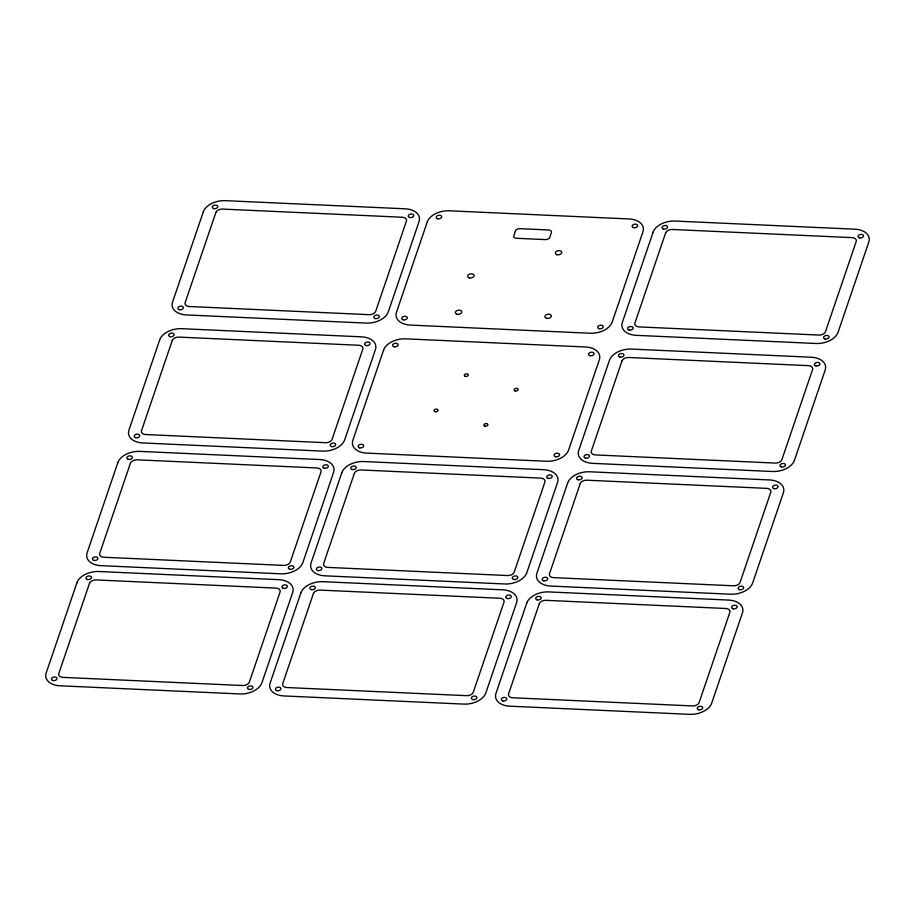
<?xml version="1.0" encoding="UTF-8"?>
<svg xmlns="http://www.w3.org/2000/svg" width="915" height="915" viewBox="0 0 915 915"><rect width="100%" height="100%" fill="white"/><g stroke="black" fill="none" stroke-linecap="round" stroke-linejoin="round"><path stroke-width="1.37" d="M794.449 460.291L825.181 370.072A18.597 11.804 -9.8 0 0 811.308 357.227L631.533 349.072A18.597 11.804 -9.8 0 0 609.459 360.281L578.715 450.5A18.597 11.804 -9.8 0 0 592.6 463.356L772.374 471.5A18.597 11.804 -9.8 0 0 794.449 460.291M76.94 582.729L46.196 672.948A18.597 11.804 -9.8 0 0 60.07 685.804L239.844 693.947A18.597 11.804 -9.8 0 0 261.919 682.739L292.663 592.508A18.597 11.804 -9.8 0 0 278.778 579.664L99.014 571.52A18.597 11.804 -9.8 0 0 76.94 582.729M117.863 462.601L87.131 552.82A18.597 11.804 -9.8 0 0 101.005 565.664L280.779 573.819A18.597 11.804 -9.8 0 0 302.854 562.611L333.586 472.38A18.597 11.804 -9.8 0 0 319.712 459.536L139.938 451.392A18.597 11.804 -9.8 0 0 117.863 462.601M159.679 339.888L128.935 430.107A18.597 11.804 -9.8 0 0 142.82 442.963L322.583 451.106A18.597 11.804 -9.8 0 0 344.658 439.898L375.402 349.679A18.597 11.804 -9.8 0 0 361.528 336.834L181.753 328.679A18.597 11.804 -9.8 0 0 159.679 339.888M203.302 211.868L172.558 302.087A18.597 11.804 -9.8 0 0 186.431 314.932L366.206 323.087A18.597 11.804 -9.8 0 0 388.28 311.878L419.024 221.647A18.597 11.804 -9.8 0 0 405.139 208.803L225.376 200.66A18.597 11.804 -9.8 0 0 203.302 211.868M89.521 583.301L58.777 673.52A5.582 3.546 -9.8 0 0 62.941 677.375L242.715 685.529A5.582 3.546 -9.8 0 0 249.338 682.167L280.082 591.948A5.582 3.546 -9.8 0 0 275.918 588.093L96.144 579.938A5.582 3.546 -9.8 0 0 89.521 583.301M130.445 463.173L99.712 553.392A5.582 3.546 -9.8 0 0 103.875 557.246L283.65 565.401A5.582 3.546 -9.8 0 0 290.272 562.039L321.005 471.82A5.582 3.546 -9.8 0 0 316.842 467.965L137.078 459.81A5.582 3.546 -9.8 0 0 130.445 463.173M172.26 340.46L141.516 430.679A5.582 3.546 -9.8 0 0 145.679 434.534L325.454 442.688A5.582 3.546 -9.8 0 0 332.076 439.326L362.82 349.107A5.582 3.546 -9.8 0 0 358.657 345.252L178.883 337.097A5.582 3.546 -9.8 0 0 172.26 340.46M215.883 212.44L185.139 302.659A5.582 3.546 -9.8 0 0 189.302 306.514L369.077 314.668A5.582 3.546 -9.8 0 0 375.699 311.294L406.432 221.087A5.582 3.546 -9.8 0 0 402.268 217.232L222.505 209.078A5.582 3.546 -9.8 0 0 215.883 212.44M300.863 592.886L270.119 683.105A18.597 11.804 -9.8 0 0 284.005 695.949L463.768 704.104A18.597 11.804 -9.8 0 0 485.842 692.895L516.586 602.665A18.597 11.804 -9.8 0 0 502.712 589.82L322.938 581.677A18.597 11.804 -9.8 0 0 300.863 592.886M341.787 472.758L311.054 562.977A18.597 11.804 -9.8 0 0 324.928 575.821L504.703 583.976A18.597 11.804 -9.8 0 0 526.777 572.756L557.521 482.537A18.597 11.804 -9.8 0 0 543.636 469.692L363.873 461.537A18.597 11.804 -9.8 0 0 341.787 472.758M383.602 350.045L352.858 440.264A18.597 11.804 -9.8 0 0 366.743 453.108L546.518 461.263A18.597 11.804 -9.8 0 0 568.592 450.043L599.325 359.824A18.597 11.804 -9.8 0 0 585.451 346.979L405.677 338.836A18.597 11.804 -9.8 0 0 383.602 350.045M427.225 222.025L396.481 312.244A18.597 11.804 -9.8 0 0 410.366 325.088L590.129 333.243A18.597 11.804 -9.8 0 0 612.204 322.023L642.948 231.804A18.597 11.804 -9.8 0 0 629.074 218.96L449.299 210.805A18.597 11.804 -9.8 0 0 427.225 222.025M313.445 593.458L282.712 683.677A5.582 3.546 -9.8 0 0 286.875 687.531L466.639 695.675A5.582 3.546 -9.8 0 0 473.261 692.312L504.005 602.093A5.582 3.546 -9.8 0 0 499.842 598.25L320.067 590.095A5.582 3.546 -9.8 0 0 313.445 593.458M354.38 473.329L323.635 563.549A5.582 3.546 -9.8 0 0 327.799 567.403L507.573 575.546A5.582 3.546 -9.8 0 0 514.196 572.184L544.928 481.965A5.582 3.546 -9.8 0 0 540.765 478.122L361.002 469.967A5.582 3.546 -9.8 0 0 354.38 473.329M515.465 230.912L513.83 235.727A3.717 2.356 -9.8 0 0 516.609 238.289L545.363 239.593A3.717 2.356 -9.8 0 0 549.778 237.351L551.425 232.536A3.717 2.356 -9.8 0 0 548.645 229.974L519.88 228.67A3.717 2.356 -9.8 0 0 515.465 230.912M526.72 603.122L495.976 693.341A18.597 11.804 -9.8 0 0 509.861 706.197L689.624 714.341A18.597 11.804 -9.8 0 0 711.698 703.132L742.442 612.913A18.597 11.804 -9.8 0 0 728.569 600.068L548.794 591.913A18.597 11.804 -9.8 0 0 526.72 603.122M567.655 482.994L536.911 573.213A18.597 11.804 -9.8 0 0 550.784 586.069L730.559 594.212A18.597 11.804 -9.8 0 0 752.633 583.004L783.377 492.785A18.597 11.804 -9.8 0 0 769.492 479.94L589.729 471.785A18.597 11.804 -9.8 0 0 567.655 482.994M653.081 232.261L622.337 322.48A18.597 11.804 -9.8 0 0 636.222 335.336L815.986 343.48A18.597 11.804 -9.8 0 0 838.06 332.271L868.804 242.04A18.597 11.804 -9.8 0 0 854.93 229.196L675.156 221.053A18.597 11.804 -9.8 0 0 653.081 232.261M539.301 603.694L508.568 693.913A5.582 3.546 -9.8 0 0 512.732 697.768L692.495 705.923A5.582 3.546 -9.8 0 0 699.117 702.56L729.861 612.341A5.582 3.546 -9.8 0 0 725.698 608.486L545.923 600.332A5.582 3.546 -9.8 0 0 539.301 603.694M580.236 483.566L549.492 573.785A5.582 3.546 -9.8 0 0 553.655 577.639L733.43 585.794A5.582 3.546 -9.8 0 0 740.052 582.432L770.796 492.213A5.582 3.546 -9.8 0 0 766.621 488.358L586.858 480.203A5.582 3.546 -9.8 0 0 580.236 483.566M622.04 360.853L591.307 451.072A5.582 3.546 -9.8 0 0 595.471 454.927L775.234 463.082A5.582 3.546 -9.8 0 0 781.856 459.719L812.6 369.5A5.582 3.546 -9.8 0 0 808.437 365.645L628.662 357.49A5.582 3.546 -9.8 0 0 622.04 360.853M665.663 232.833L634.918 323.052A5.582 3.546 -9.8 0 0 639.082 326.907L818.856 335.062A5.582 3.546 -9.8 0 0 825.479 331.699L856.223 241.48A5.582 3.546 -9.8 0 0 852.059 237.625L672.285 229.471A5.582 3.546 -9.8 0 0 665.663 232.833M331.676 446.577A2.791 1.773 -9.8 0 0 335.691 444.473A2.791 1.773 -9.8 0 0 331.424 443.512A2.791 1.773 -9.8 0 0 331.676 446.577M366.103 345.527A2.791 1.773 -9.8 0 0 370.118 343.434A2.791 1.773 -9.8 0 0 365.851 342.473A2.791 1.773 -9.8 0 0 366.103 345.527M135.729 437.69A2.791 1.773 -9.8 0 0 139.743 435.597A2.791 1.773 -9.8 0 0 135.466 434.625A2.791 1.773 -9.8 0 0 135.729 437.69M170.156 336.651A2.791 1.773 -9.8 0 0 174.17 334.547A2.791 1.773 -9.8 0 0 169.893 333.586A2.791 1.773 -9.8 0 0 170.156 336.651M213.778 208.62A2.791 1.773 -9.8 0 0 217.793 206.527A2.791 1.773 -9.8 0 0 213.515 205.566A2.791 1.773 -9.8 0 0 213.778 208.62M179.351 309.67A2.791 1.773 -9.8 0 0 183.366 307.566A2.791 1.773 -9.8 0 0 179.088 306.605A2.791 1.773 -9.8 0 0 179.351 309.67M409.726 217.507A2.791 1.773 -9.8 0 0 413.74 215.414A2.791 1.773 -9.8 0 0 409.463 214.453A2.791 1.773 -9.8 0 0 409.726 217.507M375.299 318.557A2.791 1.773 -9.8 0 0 379.313 316.453A2.791 1.773 -9.8 0 0 375.036 315.492A2.791 1.773 -9.8 0 0 375.299 318.557M465.403 376.431A2.047 1.304 -9.8 0 0 468.343 374.898A2.047 1.304 -9.8 0 0 465.209 374.189A2.047 1.304 -9.8 0 0 465.403 376.431M435.128 411.704A2.047 1.304 -9.8 0 0 438.068 410.172A2.047 1.304 -9.8 0 0 434.934 409.463A2.047 1.304 -9.8 0 0 435.128 411.704M484.961 426.184A2.047 1.304 -9.8 0 0 487.901 424.64A2.047 1.304 -9.8 0 0 484.767 423.931A2.047 1.304 -9.8 0 0 484.961 426.184M515.237 390.911A2.047 1.304 -9.8 0 0 518.176 389.367A2.047 1.304 -9.8 0 0 515.042 388.658A2.047 1.304 -9.8 0 0 515.237 390.911M394.079 346.796A2.791 1.773 -9.8 0 0 398.094 344.703A2.791 1.773 -9.8 0 0 393.827 343.743A2.791 1.773 -9.8 0 0 394.079 346.796M555.611 456.734A2.791 1.773 -9.8 0 0 559.614 454.629A2.791 1.773 -9.8 0 0 555.348 453.668A2.791 1.773 -9.8 0 0 555.611 456.734M359.652 447.847A2.791 1.773 -9.8 0 0 363.667 445.742A2.791 1.773 -9.8 0 0 359.401 444.781A2.791 1.773 -9.8 0 0 359.652 447.847M590.038 355.683A2.791 1.773 -9.8 0 0 594.052 353.59A2.791 1.773 -9.8 0 0 589.775 352.618A2.791 1.773 -9.8 0 0 590.038 355.683M469.441 277.92A3.26 2.07 -9.8 0 0 474.119 275.472A3.26 2.07 -9.8 0 0 469.132 274.351A3.26 2.07 -9.8 0 0 469.441 277.92M457.111 314.257A3.26 2.07 -9.8 0 0 461.789 311.798A3.26 2.07 -9.8 0 0 456.802 310.677A3.26 2.07 -9.8 0 0 457.111 314.257M599.222 328.714A2.791 1.773 -9.8 0 0 603.237 326.609A2.791 1.773 -9.8 0 0 598.97 325.649A2.791 1.773 -9.8 0 0 599.222 328.714M546.655 318.317A3.26 2.07 -9.8 0 0 551.333 315.858A3.26 2.07 -9.8 0 0 546.346 314.737A3.26 2.07 -9.8 0 0 546.655 318.317M557.098 254.713A3.26 2.07 -9.8 0 0 561.776 252.266A3.26 2.07 -9.8 0 0 556.789 251.145A3.26 2.07 -9.8 0 0 557.098 254.713M633.649 227.663A2.791 1.773 -9.8 0 0 637.663 225.559A2.791 1.773 -9.8 0 0 633.397 224.598A2.791 1.773 -9.8 0 0 633.649 227.663M437.702 218.776A2.791 1.773 -9.8 0 0 441.716 216.683A2.791 1.773 -9.8 0 0 437.439 215.711A2.791 1.773 -9.8 0 0 437.702 218.776M403.275 319.827A2.791 1.773 -9.8 0 0 407.289 317.722A2.791 1.773 -9.8 0 0 403.012 316.762A2.791 1.773 -9.8 0 0 403.275 319.827M619.947 357.044A2.791 1.773 -9.8 0 0 623.95 354.94A2.791 1.773 -9.8 0 0 619.684 353.979A2.791 1.773 -9.8 0 0 619.947 357.044M585.509 458.083A2.791 1.773 -9.8 0 0 589.523 455.99A2.791 1.773 -9.8 0 0 585.257 455.029A2.791 1.773 -9.8 0 0 585.509 458.083M815.894 365.931A2.791 1.773 -9.8 0 0 819.909 363.827A2.791 1.773 -9.8 0 0 815.631 362.866A2.791 1.773 -9.8 0 0 815.894 365.931M781.467 466.97A2.791 1.773 -9.8 0 0 785.47 464.877A2.791 1.773 -9.8 0 0 781.204 463.905A2.791 1.773 -9.8 0 0 781.467 466.97M663.558 229.025A2.791 1.773 -9.8 0 0 667.573 226.92A2.791 1.773 -9.8 0 0 663.295 225.959A2.791 1.773 -9.8 0 0 663.558 229.025M629.131 330.063A2.791 1.773 -9.8 0 0 633.146 327.97A2.791 1.773 -9.8 0 0 628.868 326.998A2.791 1.773 -9.8 0 0 629.131 330.063M859.517 237.9A2.791 1.773 -9.8 0 0 863.52 235.807A2.791 1.773 -9.8 0 0 859.254 234.846A2.791 1.773 -9.8 0 0 859.517 237.9M825.078 338.95A2.791 1.773 -9.8 0 0 829.093 336.846A2.791 1.773 -9.8 0 0 824.827 335.885A2.791 1.773 -9.8 0 0 825.078 338.95M537.197 599.885A2.791 1.773 -9.8 0 0 541.211 597.781A2.791 1.773 -9.8 0 0 536.945 596.82A2.791 1.773 -9.8 0 0 537.197 599.885M502.77 700.924A2.791 1.773 -9.8 0 0 506.784 698.831A2.791 1.773 -9.8 0 0 502.507 697.87A2.791 1.773 -9.8 0 0 502.77 700.924M733.155 608.772A2.791 1.773 -9.8 0 0 737.158 606.668A2.791 1.773 -9.8 0 0 732.892 605.707A2.791 1.773 -9.8 0 0 733.155 608.772M698.728 709.811A2.791 1.773 -9.8 0 0 702.731 707.718A2.791 1.773 -9.8 0 0 698.465 706.746A2.791 1.773 -9.8 0 0 698.728 709.811M311.34 589.637A2.791 1.773 -9.8 0 0 315.355 587.544A2.791 1.773 -9.8 0 0 311.077 586.584A2.791 1.773 -9.8 0 0 311.34 589.637M276.913 690.688A2.791 1.773 -9.8 0 0 280.928 688.583A2.791 1.773 -9.8 0 0 276.65 687.623A2.791 1.773 -9.8 0 0 276.913 690.688M507.299 598.524A2.791 1.773 -9.8 0 0 511.302 596.431A2.791 1.773 -9.8 0 0 507.036 595.459A2.791 1.773 -9.8 0 0 507.299 598.524M472.872 699.575A2.791 1.773 -9.8 0 0 476.875 697.47A2.791 1.773 -9.8 0 0 472.609 696.509A2.791 1.773 -9.8 0 0 472.872 699.575M87.417 579.492A2.791 1.773 -9.8 0 0 91.431 577.388A2.791 1.773 -9.8 0 0 87.154 576.427A2.791 1.773 -9.8 0 0 87.417 579.492M52.99 680.531A2.791 1.773 -9.8 0 0 57.005 678.438A2.791 1.773 -9.8 0 0 52.727 677.466A2.791 1.773 -9.8 0 0 52.99 680.531M283.364 588.368A2.791 1.773 -9.8 0 0 287.379 586.275A2.791 1.773 -9.8 0 0 283.112 585.314A2.791 1.773 -9.8 0 0 283.364 588.368M248.937 689.418A2.791 1.773 -9.8 0 0 252.952 687.314A2.791 1.773 -9.8 0 0 248.674 686.353A2.791 1.773 -9.8 0 0 248.937 689.418M578.131 479.757A2.791 1.773 -9.8 0 0 582.146 477.653A2.791 1.773 -9.8 0 0 577.868 476.692A2.791 1.773 -9.8 0 0 578.131 479.757M543.704 580.796A2.791 1.773 -9.8 0 0 547.719 578.703A2.791 1.773 -9.8 0 0 543.441 577.731A2.791 1.773 -9.8 0 0 543.704 580.796M774.079 488.644A2.791 1.773 -9.8 0 0 778.093 486.54A2.791 1.773 -9.8 0 0 773.815 485.579A2.791 1.773 -9.8 0 0 774.079 488.644M739.652 589.683A2.791 1.773 -9.8 0 0 743.666 587.59A2.791 1.773 -9.8 0 0 739.389 586.618A2.791 1.773 -9.8 0 0 739.652 589.683M513.795 579.447A2.791 1.773 -9.8 0 0 517.81 577.342A2.791 1.773 -9.8 0 0 513.532 576.381A2.791 1.773 -9.8 0 0 513.795 579.447M548.222 478.396A2.791 1.773 -9.8 0 0 552.237 476.303A2.791 1.773 -9.8 0 0 547.959 475.331A2.791 1.773 -9.8 0 0 548.222 478.396M317.848 570.56A2.791 1.773 -9.8 0 0 321.863 568.455A2.791 1.773 -9.8 0 0 317.585 567.494A2.791 1.773 -9.8 0 0 317.848 570.56M352.275 469.509A2.791 1.773 -9.8 0 0 356.29 467.416A2.791 1.773 -9.8 0 0 352.012 466.456A2.791 1.773 -9.8 0 0 352.275 469.509M128.352 459.364A2.791 1.773 -9.8 0 0 132.355 457.26A2.791 1.773 -9.8 0 0 128.089 456.299A2.791 1.773 -9.8 0 0 128.352 459.364M93.925 560.403A2.791 1.773 -9.8 0 0 97.928 558.31A2.791 1.773 -9.8 0 0 93.662 557.338A2.791 1.773 -9.8 0 0 93.925 560.403M324.299 468.24A2.791 1.773 -9.8 0 0 328.313 466.147A2.791 1.773 -9.8 0 0 324.036 465.186A2.791 1.773 -9.8 0 0 324.299 468.24M289.872 569.29A2.791 1.773 -9.8 0 0 293.887 567.186A2.791 1.773 -9.8 0 0 289.609 566.225A2.791 1.773 -9.8 0 0 289.872 569.29"/></g></svg>
